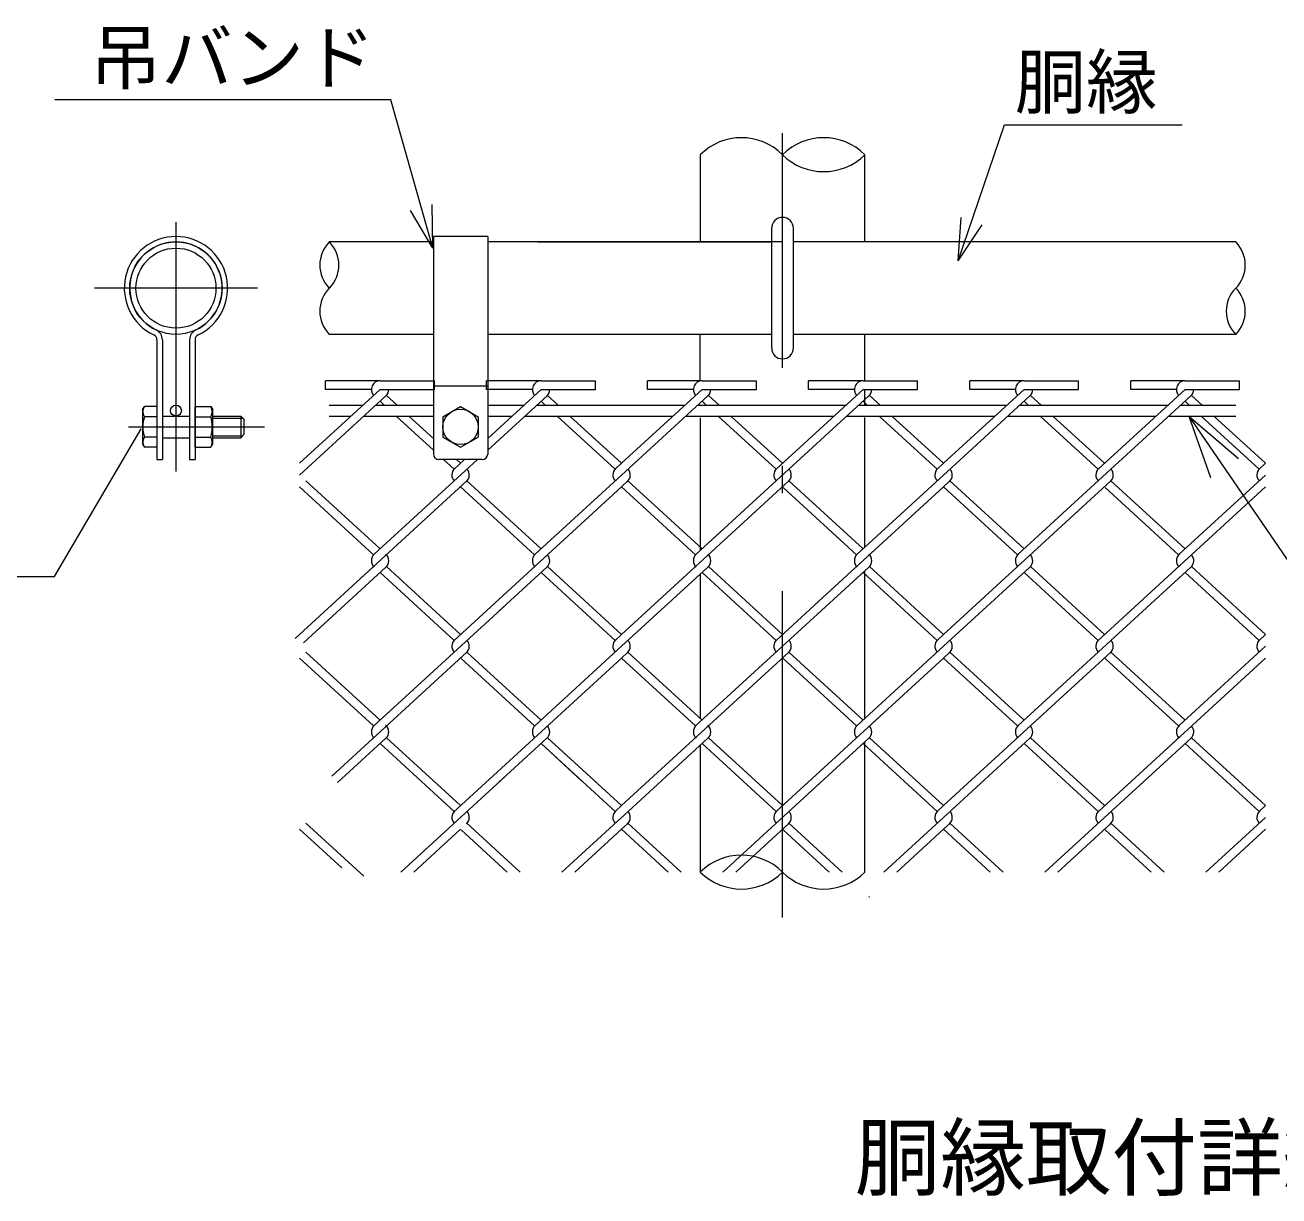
# Model space of a CAD drawing. Units: millimetres, scale not verified. Extents: x -4210 to 4210, y -2971 to 2972.
# Drawn here: x 806 to 1959, y 1016 to 2092 of the extents above; entities that cross this region are included whole.
import ezdxf
from ezdxf.enums import TextEntityAlignment as Align

# ---------------------------------------------------------------- set-up
doc = ezdxf.new("R2010")
doc.units = ezdxf.units.MM
doc.header["$LTSCALE"] = 10
doc.linetypes.add('USER2', pattern=[50.5, 30, -9, 2.5, -9])
for name, color, linetype, lineweight in [('0-0_D-STR1', 1, 'Continuous', 25), ('0-4_D-STR-DIM', 7, 'Continuous', 13), ('0-A_D-STR-TXT', 7, 'Continuous', 13), ('0-D_3', 3, 'Continuous', 13), ('0-E_26', 2, 'USER2', 13), ('0-F_1', 1, 'Continuous', 9), ('1-0_27', 7, 'Continuous', 13), ('1-1_28', 7, 'Continuous', 13), ('1-2_13', 216, 'USER2', 13), ('1-3_11', 59, 'Continuous', 9)]:
    doc.layers.add(name, color=color, linetype=linetype, lineweight=lineweight)
doc.layers.add('1-5_24', color=7, linetype='Continuous')
doc.styles.add('ＭＳ ゴシック', font='')
doc.styles.get('ＭＳ ゴシック').set_extended_font_data('MS Gothic')

msp = doc.modelspace()

# ---------------------------------------------------------------- linework, layer by layer
at = {"layer": '0-0_D-STR1'}
msp.add_line((1492.28, 1892.45), (1277.28, 1892.45), dxfattribs=at)
at = {"layer": '0-4_D-STR-DIM'}
for centre, start, end in [((1464.47, 1934.56), 45.18146, 134.81854), ((1540.09, 1934.56), 45.18146, 134.81854), ((1540.09, 2010.67), 225.18146, 314.81854)]:
    msp.add_arc(centre, 53.65, start, end, dxfattribs=at)
at = {"layer": '0-A_D-STR-TXT'}
msp.add_lwpolyline([(491.11, 1584.93), (832.89, 1584.93), (912.77, 1720.74)], dxfattribs=at)
at = {"layer": '0-D_3'}
for p, q in [((1492.28, 1794.95), (1492.28, 1904.95)), ((1512.28, 1794.95), (1512.28, 1904.95)), ((1231.24, 1897.45), (1181.24, 1897.45)), ((1181.24, 1897.45), (1181.24, 1697.45)), ((1231.24, 1897.45), (1231.24, 1697.45)), ((927.12, 1802.51), (927.12, 1692.45)), ((932.12, 1802.51), (932.12, 1692.45)), ((957.12, 1802.51), (957.12, 1692.45)), ((962.12, 1802.51), (962.12, 1692.45)), ((1231.24, 1759.95), (1181.24, 1759.95)), ((913.87, 1738.2), (915.61, 1741.21)), ((927.12, 1741.21), (915.61, 1741.21)), ((927.12, 1741.21), (927.12, 1703.68)), ((962.12, 1741.21), (976.56, 1741.21)), ((962.12, 1703.68), (962.12, 1741.21)), ((976.56, 1741.21), (978.37, 1738.07)), ((1085.61, 1742.45), (1116.55, 1742.45)), ((1128.39, 1742.45), (1181.24, 1742.45)), ((1189.99, 1731.8), (1206.24, 1741.2)), ((1206.24, 1741.2), (1222.49, 1731.8)), ((1231.24, 1742.45), (1264.56, 1742.45)), ((1276.41, 1742.45), (1412.58, 1742.45)), ((1424.43, 1742.45), (1560.6, 1742.45)), ((1572.44, 1742.45), (1708.62, 1742.45)), ((1720.46, 1742.45), (1856.64, 1742.45)), ((1868.48, 1742.45), (1918.95, 1742.45)), ((913.87, 1738.2), (913.87, 1706.7)), ((927.12, 1731.83), (915.61, 1731.83)), ((932.12, 1732.45), (957.12, 1732.45)), ((962.12, 1731.83), (976.56, 1731.83)), ((978.37, 1706.82), (978.37, 1738.07)), ((978.37, 1732.45), (1004.12, 1732.45)), ((978.37, 1730.57), (1006, 1730.57)), ((1004.12, 1732.45), (1007.12, 1729.45)), ((1004.12, 1732.45), (1004.12, 1712.45)), ((1007.12, 1729.45), (1007.12, 1715.45)), ((1085.61, 1732.45), (1105.63, 1732.45)), ((1117.47, 1732.45), (1181.24, 1732.45)), ((1189.99, 1731.8), (1189.99, 1713.09)), ((1222.49, 1731.8), (1222.49, 1713.09)), ((1231.24, 1732.45), (1253.65, 1732.45)), ((1265.49, 1732.45), (1401.67, 1732.45)), ((1413.51, 1732.45), (1549.69, 1732.45)), ((1561.53, 1732.45), (1697.71, 1732.45)), ((1709.55, 1732.45), (1845.73, 1732.45)), ((1857.57, 1732.45), (1918.95, 1732.45)), ((913.87, 1706.7), (915.61, 1703.68)), ((927.12, 1713.06), (915.61, 1713.06)), ((932.12, 1712.45), (957.12, 1712.45)), ((962.12, 1713.06), (976.56, 1713.06)), ((976.56, 1703.68), (978.37, 1706.82)), ((978.37, 1714.32), (1006, 1714.32)), ((978.37, 1712.45), (1004.12, 1712.45)), ((1004.12, 1712.45), (1007.12, 1715.45)), ((927.12, 1703.68), (915.61, 1703.68)), ((962.12, 1703.68), (976.56, 1703.68)), ((927.12, 1692.45), (932.12, 1692.45)), ((957.12, 1692.45), (962.12, 1692.45)), ((1226.24, 1692.45), (1186.24, 1692.45))]:
    msp.add_line(p, q, dxfattribs=at)
msp.add_lwpolyline([(1189.99, 1713.09), (1206.24, 1703.7), (1222.49, 1713.09)], dxfattribs=at)
for centre, radius in [((944.62, 1737.45), 5), ((1206.24, 1722.45), 16.23)]:
    msp.add_circle(centre, radius, dxfattribs=at)
for centre, radius, start, end in [((1502.28, 1904.95), 10, 0, 180), ((944.62, 1849.95), 47.5, 295.37693, 244.62307), ((944.62, 1849.95), 42.5, 295.37693, 244.62307), ((922.12, 1802.51), 10, 0, 64.62307), ((967.12, 1802.51), 10, 115.37693, 180), ((922.12, 1802.51), 5, 0, 64.62307), ((967.12, 1802.51), 5, 115.37693, 180), ((1502.28, 1794.95), 10, 180, 0), ((922.47, 1736.52), 8.31, 145.61585, 214.38415), ((969.7, 1736.52), 8.31, 325.61586, 34.38414), ((945.21, 1722.45), 31.05, 162.4121, 197.5879), ((946.96, 1722.45), 31.05, 342.4121, 17.5879), ((922.47, 1708.37), 8.31, 145.61585, 214.38415), ((969.7, 1708.37), 8.31, 325.61585, 34.38416), ((1186.24, 1697.45), 5, 180, 270), ((1226.24, 1697.45), 5, 270, 0)]:
    msp.add_arc(centre, radius, start, end, dxfattribs=at)
at = {"layer": '0-E_26'}
for p, q in [((944.62, 1910.62), (944.62, 1681.45)), ((1019.62, 1849.95), (869.62, 1849.95)), ((901.07, 1722.45), (1026.07, 1722.45))]:
    msp.add_line(p, q, dxfattribs=at)
at = {"layer": '0-F_1'}
for p, q in [((1426.65, 1972.62), (1426.65, 1892.45)), ((1577.9, 1892.45), (1577.9, 1972.62)), ((1181.24, 1892.45), (1085.61, 1892.45)), ((1502.28, 1892.45), (1231.24, 1892.45)), ((1918.95, 1892.45), (1512.28, 1892.45)), ((1181.24, 1807.45), (1085.61, 1807.45)), ((1492.28, 1807.45), (1231.24, 1807.45)), ((1426.65, 1764.82), (1426.65, 1807.45)), ((1918.95, 1807.45), (1512.28, 1807.45)), ((1577.9, 1764.82), (1577.9, 1807.45)), ((1577.9, 1742.45), (1577.9, 1756.82)), ((1426.65, 1730.82), (1426.65, 1608.85)), ((1577.9, 1611.81), (1577.9, 1731.09)), ((1426.65, 1587.15), (1426.65, 1454.48)), ((1577.9, 1454.48), (1577.9, 1590.11)), ((1426.65, 1429.82), (1426.65, 1313.28)), ((1577.9, 1313.28), (1577.9, 1432.78))]:
    msp.add_line(p, q, dxfattribs=at)
for radius in [42.5, 36.75]:
    msp.add_circle((944.62, 1849.95), radius, dxfattribs=at)
at = {"layer": '1-0_27'}
for centre, radius, start, end in [((1107, 1871.2), 30.15, 135.18146, 224.81854), ((1064.23, 1871.2), 30.15, 315.18146, 44.81854), ((1897.56, 1871.2), 30.15, 315.18146, 44.81854), ((1107, 1828.7), 30.15, 135.18146, 224.81854), ((1940.33, 1828.7), 30.15, 135.18146, 224.81854), ((1897.56, 1828.7), 30.15, 315.18146, 44.81854), ((1464.47, 1275.23), 53.65, 45.18146, 134.81854), ((1464.47, 1351.33), 53.65, 225.18146, 314.81854), ((1540.09, 1351.33), 53.65, 225.18146, 314.81854)]:
    msp.add_arc(centre, radius, start, end, dxfattribs=at)
at = {"layer": '1-1_28'}
for p, q in [((1142.08, 2022.94), (833.11, 2022.94)), ((1180.66, 1886.84), (1142.08, 2022.94)), ((1663.63, 1874.97), (1706.45, 2000)), ((1706.45, 2000), (1869.78, 2000)), ((1180.66, 1886.84), (1180.08, 1926.83)), ((1180.66, 1886.84), (1160.16, 1921.19)), ((1663.63, 1874.97), (1666.35, 1914.88)), ((1663.63, 1874.97), (1685.94, 1908.17))]:
    msp.add_line(p, q, dxfattribs=at)
at = {"layer": '1-1_28', "lineweight": 9}
for q in [(1921.43, 1693.34), (1895.79, 1675.83)]:
    msp.add_line((1875.93, 1732.45), q, dxfattribs=at)
msp.add_lwpolyline([(1875.93, 1732.45), (1976.52, 1585.15), (2130.28, 1585.15)], dxfattribs=at)
at = {"layer": '1-2_13'}
msp.add_line((1502.28, 1271.61), (1502.28, 1992.45), dxfattribs=at)
at = {"layer": '1-3_11'}
for p, q in [((1082.23, 1756.82), (1082.23, 1764.82)), ((1132.23, 1764.82), (1082.23, 1764.82)), ((1132.23, 1764.82), (1182.23, 1764.82)), ((1182.23, 1756.82), (1182.23, 1764.82)), ((1230.25, 1756.82), (1230.25, 1764.82)), ((1280.25, 1764.82), (1230.25, 1764.82)), ((1280.25, 1764.82), (1330.25, 1764.82)), ((1330.25, 1756.82), (1330.25, 1764.82)), ((1378.27, 1756.82), (1378.27, 1764.82)), ((1428.27, 1764.82), (1378.27, 1764.82)), ((1428.27, 1764.82), (1478.27, 1764.82)), ((1478.27, 1756.82), (1478.27, 1764.82)), ((1526.29, 1756.82), (1526.29, 1764.82)), ((1576.29, 1764.82), (1526.29, 1764.82)), ((1576.29, 1764.82), (1626.29, 1764.82)), ((1626.29, 1756.82), (1626.29, 1764.82)), ((1674.31, 1756.82), (1674.31, 1764.82)), ((1724.31, 1764.82), (1674.31, 1764.82)), ((1724.31, 1764.82), (1774.31, 1764.82)), ((1774.31, 1756.82), (1774.31, 1764.82)), ((1822.33, 1756.82), (1822.33, 1764.82)), ((1872.33, 1764.82), (1822.33, 1764.82)), ((1872.33, 1764.82), (1922.33, 1764.82)), ((1922.33, 1756.82), (1922.33, 1764.82)), ((1058.22, 1689), (1132.23, 1756.82)), ((1124.23, 1756.82), (1082.23, 1756.82)), ((1132.23, 1756.82), (1182.23, 1756.82)), ((1272.25, 1756.82), (1230.25, 1756.82)), ((1231.24, 1711.91), (1280.25, 1756.82)), ((1280.25, 1756.82), (1330.25, 1756.82)), ((1354.26, 1689), (1428.27, 1756.82)), ((1420.27, 1756.82), (1378.27, 1756.82)), ((1428.27, 1756.82), (1478.27, 1756.82)), ((1496.36, 1683.58), (1576.29, 1756.82)), ((1568.29, 1756.82), (1526.29, 1756.82)), ((1576.29, 1756.82), (1626.29, 1756.82)), ((1650.3, 1689), (1724.31, 1756.82)), ((1716.31, 1756.82), (1674.31, 1756.82)), ((1724.31, 1756.82), (1774.31, 1756.82)), ((1792.4, 1683.58), (1872.33, 1756.82)), ((1864.33, 1756.82), (1822.33, 1756.82)), ((1872.33, 1756.82), (1922.33, 1756.82)), ((1058.22, 1678.15), (1137.64, 1750.92)), ((1132.21, 1745.99), (1136.08, 1742.45)), ((1138.13, 1751.41), (1147.92, 1742.45)), ((1231.24, 1701.06), (1286.17, 1751.39)), ((1280.23, 1745.99), (1284.1, 1742.45)), ((1286.15, 1751.41), (1295.94, 1742.45)), ((1354.26, 1678.15), (1433.67, 1750.92)), ((1422.87, 1605.38), (1581.69, 1750.92)), ((1428.25, 1745.99), (1432.12, 1742.45)), ((1434.17, 1751.41), (1443.96, 1742.45)), ((1576.27, 1745.99), (1580.13, 1742.45)), ((1582.19, 1751.41), (1591.98, 1742.45)), ((1650.3, 1678.15), (1729.71, 1750.92)), ((1718.9, 1605.38), (1877.73, 1750.92)), ((1724.28, 1745.99), (1728.15, 1742.45)), ((1730.21, 1751.41), (1739.99, 1742.45)), ((1872.3, 1745.99), (1876.17, 1742.45)), ((1878.22, 1751.41), (1888.01, 1742.45)), ((1146.99, 1732.45), (1181.24, 1701.06)), ((1158.83, 1732.45), (1181.24, 1711.91)), ((1295.01, 1732.45), (1348.38, 1683.54)), ((1306.85, 1732.45), (1354.26, 1689)), ((1443.03, 1732.45), (1496.4, 1683.54)), ((1454.87, 1732.45), (1502.28, 1689)), ((1591.05, 1732.45), (1644.42, 1683.54)), ((1602.89, 1732.45), (1650.3, 1689)), ((1739.07, 1732.45), (1792.44, 1683.54)), ((1750.91, 1732.45), (1798.32, 1689)), ((1887.08, 1732.45), (1940.46, 1683.54)), ((1898.93, 1732.45), (1946.34, 1689)), ((1126.83, 1605.38), (1221.84, 1692.45)), ((1190.64, 1692.45), (1200.37, 1683.54)), ((1200.32, 1683.58), (1210, 1692.45)), ((1202.48, 1692.45), (1206.24, 1689)), ((1348.34, 1683.58), (1354.26, 1689)), ((1644.38, 1683.58), (1650.3, 1689)), ((1940.41, 1683.58), (1946.34, 1689)), ((1054.13, 1527.92), (1212.16, 1672.73)), ((1064.12, 1672.75), (1132.23, 1610.33)), ((1212.12, 1672.77), (1280.25, 1610.33)), ((1274.85, 1605.38), (1354.26, 1678.15)), ((1354.26, 1667.3), (1360.18, 1672.73)), ((1354.26, 1531.67), (1508.2, 1672.73)), ((1360.16, 1672.75), (1428.27, 1610.33)), ((1508.16, 1672.77), (1576.29, 1610.33)), ((1570.88, 1605.38), (1650.3, 1678.15)), ((1650.3, 1667.3), (1656.22, 1672.73)), ((1650.3, 1531.67), (1804.24, 1672.73)), ((1656.2, 1672.75), (1724.31, 1610.33)), ((1804.19, 1672.77), (1872.33, 1610.33)), ((1866.92, 1605.38), (1946.34, 1678.15)), ((1058.22, 1667.3), (1126.31, 1604.91)), ((1200.32, 1526.24), (1354.26, 1667.3)), ((1206.24, 1667.3), (1274.33, 1604.91)), ((1354.26, 1667.3), (1422.35, 1604.91)), ((1502.75, 1666.87), (1570.39, 1604.89)), ((1531.86, 1558.77), (1650.3, 1667.3)), ((1650.3, 1667.3), (1718.39, 1604.91)), ((1792.4, 1526.24), (1946.34, 1667.3)), ((1798.79, 1666.87), (1866.45, 1604.87)), ((1138.15, 1604.91), (1137.64, 1605.38)), ((1434.19, 1604.91), (1433.67, 1605.38)), ((1582.21, 1604.91), (1581.69, 1605.38)), ((1061.74, 1524.04), (1137.64, 1593.59)), ((1126.83, 1593.59), (1126.31, 1594.06)), ((1138.15, 1594.06), (1206.24, 1531.67)), ((1241.23, 1552.87), (1285.66, 1593.59)), ((1286.17, 1594.06), (1354.26, 1531.67)), ((1354.26, 1520.82), (1433.67, 1593.59)), ((1422.87, 1593.59), (1422.35, 1594.06)), ((1422.35, 1447.57), (1581.69, 1593.59)), ((1434.19, 1594.06), (1502.28, 1531.67)), ((1570.88, 1593.59), (1570.37, 1594.06)), ((1582.21, 1594.06), (1650.3, 1531.67)), ((1650.3, 1520.82), (1729.71, 1593.59)), ((1718.9, 1448.05), (1877.73, 1593.59)), ((1730.23, 1594.06), (1798.32, 1531.67)), ((1878.25, 1594.06), (1946.34, 1531.67)), ((1132.23, 1588.63), (1200.37, 1526.2)), ((1280.25, 1588.63), (1348.34, 1526.24)), ((1428.27, 1588.63), (1496.38, 1526.22)), ((1576.29, 1588.63), (1644.38, 1526.24)), ((1724.31, 1588.63), (1792.42, 1526.22)), ((1872.33, 1588.63), (1940.41, 1526.24)), ((1126.83, 1448.05), (1247.28, 1558.42)), ((1496.36, 1526.24), (1535.25, 1561.88)), ((1348.34, 1526.24), (1354.26, 1531.67)), ((1644.38, 1526.24), (1650.3, 1531.67)), ((1940.41, 1526.24), (1946.34, 1531.67)), ((1064.12, 1515.41), (1132.23, 1453)), ((1087.8, 1401.44), (1212.16, 1515.39)), ((1212.12, 1515.43), (1280.25, 1453)), ((1274.85, 1448.05), (1354.26, 1520.82)), ((1354.26, 1509.97), (1360.18, 1515.39)), ((1354.26, 1374.33), (1508.2, 1515.39)), ((1360.16, 1515.41), (1428.27, 1453)), ((1508.16, 1515.43), (1576.29, 1453)), ((1570.88, 1448.05), (1650.3, 1520.82)), ((1650.3, 1509.97), (1656.22, 1515.39)), ((1650.3, 1374.33), (1804.24, 1515.39)), ((1656.2, 1515.41), (1724.31, 1453)), ((1804.19, 1515.43), (1872.33, 1453)), ((1866.92, 1448.05), (1946.34, 1520.82)), ((1058.22, 1509.97), (1126.31, 1447.57)), ((1199.85, 1368.48), (1354.26, 1509.97)), ((1206.71, 1509.53), (1274.35, 1447.55)), ((1354.26, 1509.97), (1422.35, 1447.57)), ((1496.34, 1368.88), (1650.3, 1509.97)), ((1502.75, 1509.53), (1570.39, 1447.55)), ((1650.3, 1509.97), (1718.39, 1447.57)), ((1792.91, 1369.38), (1946.34, 1509.97)), ((1798.79, 1509.53), (1866.43, 1447.55)), ((1138.15, 1447.57), (1137.64, 1448.05)), ((1434.19, 1447.57), (1433.67, 1448.05)), ((1093.21, 1395.54), (1137.64, 1436.25)), ((1126.83, 1436.25), (1126.31, 1436.72)), ((1132.23, 1431.3), (1200.32, 1368.91)), ((1138.15, 1436.72), (1206.24, 1374.33)), ((1241.23, 1395.54), (1285.66, 1436.25)), ((1280.23, 1431.32), (1348.38, 1368.86)), ((1280.25, 1431.3), (1317.89, 1396.8)), ((1286.15, 1436.74), (1354.26, 1374.33)), ((1286.17, 1436.72), (1332.08, 1394.66)), ((1353.02, 1362.34), (1433.67, 1436.25)), ((1422.87, 1436.25), (1422.35, 1436.72)), ((1428.27, 1431.3), (1496.4, 1368.86)), ((1434.19, 1436.72), (1502.28, 1374.33)), ((1447.49, 1313.28), (1581.69, 1436.25)), ((1576.29, 1431.3), (1644.4, 1368.88)), ((1582.21, 1436.72), (1650.3, 1374.33)), ((1650.3, 1363.48), (1729.71, 1436.25)), ((1724.31, 1431.3), (1792.42, 1368.88)), ((1730.23, 1436.72), (1798.32, 1374.33)), ((1743.53, 1313.28), (1878.25, 1436.72)), ((1872.33, 1431.3), (1940.41, 1368.91)), ((1878.25, 1436.72), (1946.34, 1374.33)), ((1151.46, 1313.28), (1247.28, 1401.09)), ((1348.34, 1368.91), (1354.26, 1374.33)), ((1644.38, 1368.91), (1650.3, 1374.33)), ((1940.41, 1368.91), (1946.34, 1374.33)), ((1299.48, 1313.28), (1354.26, 1363.48)), ((1595.51, 1313.28), (1650.3, 1363.48)), ((1891.55, 1313.28), (1946.34, 1363.48)), ((1058.22, 1352.63), (1096.99, 1317.11)), ((1064.12, 1358.08), (1117.26, 1309.38)), ((1163.3, 1313.28), (1206.28, 1352.67)), ((1206.71, 1352.2), (1249.19, 1313.28)), ((1212.12, 1358.1), (1261.03, 1313.28)), ((1354.26, 1352.63), (1360.18, 1358.05)), ((1360.16, 1358.08), (1409.05, 1313.28)), ((1459.34, 1313.28), (1508.2, 1358.05)), ((1502.75, 1352.2), (1545.22, 1313.28)), ((1508.16, 1358.1), (1557.06, 1313.28)), ((1650.3, 1352.63), (1656.22, 1358.05)), ((1656.2, 1358.08), (1705.08, 1313.28)), ((1755.37, 1313.28), (1804.24, 1358.05)), ((1798.79, 1352.2), (1841.26, 1313.28)), ((1804.19, 1358.1), (1853.1, 1313.28)), ((1903.39, 1313.28), (1946.34, 1352.63)), ((1582.21, 1290.24), (1581.69, 1290.71))]:
    msp.add_line(p, q, dxfattribs=at)
for points in [[(1311.32, 1313.28), (1354.26, 1352.63), (1397.2, 1313.28)], [(1607.35, 1313.28), (1650.3, 1352.63), (1693.24, 1313.28)]]:
    msp.add_lwpolyline(points, dxfattribs=at)
for centre, start, end in [((1132.23, 1756.82), 90, 222.5), ((1280.25, 1756.82), 90, 222.5), ((1428.27, 1756.82), 90, 222.5), ((1576.29, 1756.82), 90, 222.5), ((1724.31, 1756.82), 90, 222.5), ((1872.33, 1756.82), 90, 222.5), ((1132.23, 1756.82), 312.5, 0), ((1280.25, 1756.82), 312.5, 0), ((1428.27, 1756.82), 312.5, 0), ((1576.29, 1756.82), 312.5, 0), ((1724.31, 1756.82), 312.5, 0), ((1872.33, 1756.82), 312.5, 0), ((1206.24, 1678.15), 132.5, 222.5), ((1206.24, 1678.15), 132.5, 222.5), ((1206.24, 1678.15), 312.5, 42.5), ((1206.24, 1678.15), 312.5, 42.5), ((1354.26, 1678.15), 132.5, 222.5), ((1354.26, 1678.15), 312.5, 42.5), ((1502.28, 1678.15), 132.5, 222.5), ((1502.28, 1678.15), 132.5, 222.5), ((1502.28, 1678.15), 312.5, 42.5), ((1502.28, 1678.15), 312.5, 42.5), ((1650.3, 1678.15), 132.5, 222.5), ((1650.3, 1678.15), 312.5, 42.5), ((1798.32, 1678.15), 132.5, 222.5), ((1798.32, 1678.15), 132.5, 222.5), ((1798.32, 1678.15), 312.5, 42.5), ((1798.32, 1678.15), 312.5, 42.5), ((1946.34, 1678.15), 132.5, 222.5), ((1132.23, 1599.48), 132.5, 227.5), ((1132.23, 1599.48), 312.5, 47.5), ((1280.25, 1599.48), 132.5, 222.5), ((1280.25, 1599.48), 312.5, 42.5), ((1428.27, 1599.48), 132.5, 227.5), ((1428.27, 1599.48), 312.5, 47.5), ((1576.29, 1599.48), 132.5, 227.5), ((1576.29, 1599.48), 312.5, 47.5), ((1724.31, 1599.48), 132.5, 222.5), ((1724.31, 1599.48), 312.5, 42.5), ((1872.33, 1599.48), 132.5, 222.5), ((1872.33, 1599.48), 312.5, 42.5), ((1206.24, 1520.82), 132.5, 222.5), ((1206.24, 1520.82), 132.5, 222.5), ((1206.24, 1520.82), 312.5, 42.5), ((1206.24, 1520.82), 312.5, 42.5), ((1354.26, 1520.82), 132.5, 222.5), ((1354.26, 1520.82), 312.5, 42.5), ((1502.28, 1520.82), 132.5, 222.5), ((1502.28, 1520.82), 132.5, 222.5), ((1502.28, 1520.82), 312.5, 42.5), ((1502.28, 1520.82), 312.5, 42.5), ((1650.3, 1520.82), 132.5, 222.5), ((1650.3, 1520.82), 312.5, 42.5), ((1798.32, 1520.82), 132.5, 222.5), ((1798.32, 1520.82), 132.5, 222.5), ((1798.32, 1520.82), 312.5, 42.5), ((1798.32, 1520.82), 312.5, 42.5), ((1946.34, 1520.82), 132.5, 222.5), ((1132.23, 1442.15), 132.5, 227.5), ((1132.23, 1442.15), 312.5, 47.5), ((1280.25, 1442.15), 132.5, 222.5), ((1280.25, 1442.15), 312.5, 42.5), ((1428.27, 1442.15), 132.5, 227.5), ((1428.27, 1442.15), 312.5, 47.5), ((1576.29, 1442.15), 132.5, 222.5), ((1576.29, 1442.15), 312.5, 42.5), ((1724.31, 1442.15), 132.5, 222.5), ((1724.31, 1442.15), 312.5, 42.5), ((1872.33, 1442.15), 132.5, 222.5), ((1872.33, 1442.15), 312.5, 42.5), ((1206.24, 1363.48), 132.5, 222.5), ((1206.24, 1363.48), 312.5, 42.5), ((1354.26, 1363.48), 132.5, 222.5), ((1354.26, 1363.48), 312.5, 42.5), ((1502.28, 1363.48), 132.5, 222.5), ((1502.28, 1363.48), 132.5, 222.5), ((1502.28, 1363.48), 312.5, 42.5), ((1502.28, 1363.48), 312.5, 42.5), ((1650.3, 1363.48), 132.5, 222.5), ((1650.3, 1363.48), 312.5, 42.5), ((1798.32, 1363.48), 132.5, 222.5), ((1798.32, 1363.48), 132.5, 222.5), ((1798.32, 1363.48), 312.5, 42.5), ((1798.32, 1363.48), 312.5, 42.5), ((1946.34, 1363.48), 132.5, 222.5)]:
    msp.add_arc(centre, 8, start, end, dxfattribs=at)

# ---------------------------------------------------------------- texts
at = {"layer": '0-A_D-STR-TXT', "style": 'ＭＳ ゴシック'}
for s, p in [('吊バンド', (865.52, 2023.59)), ('胴縁', (1715.74, 2001.04))]:
    msp.add_text(s, height=48.09, dxfattribs=at).set_placement(p, align=Align.BOTTOM_LEFT)
at = {"layer": '1-5_24', "style": 'ＭＳ ゴシック'}
msp.add_text('胴縁取付詳細', height=57.7, dxfattribs=at).set_placement((1568.59, 1004.78), align=Align.BOTTOM_LEFT)

doc.saveas('drawing.dxf')
